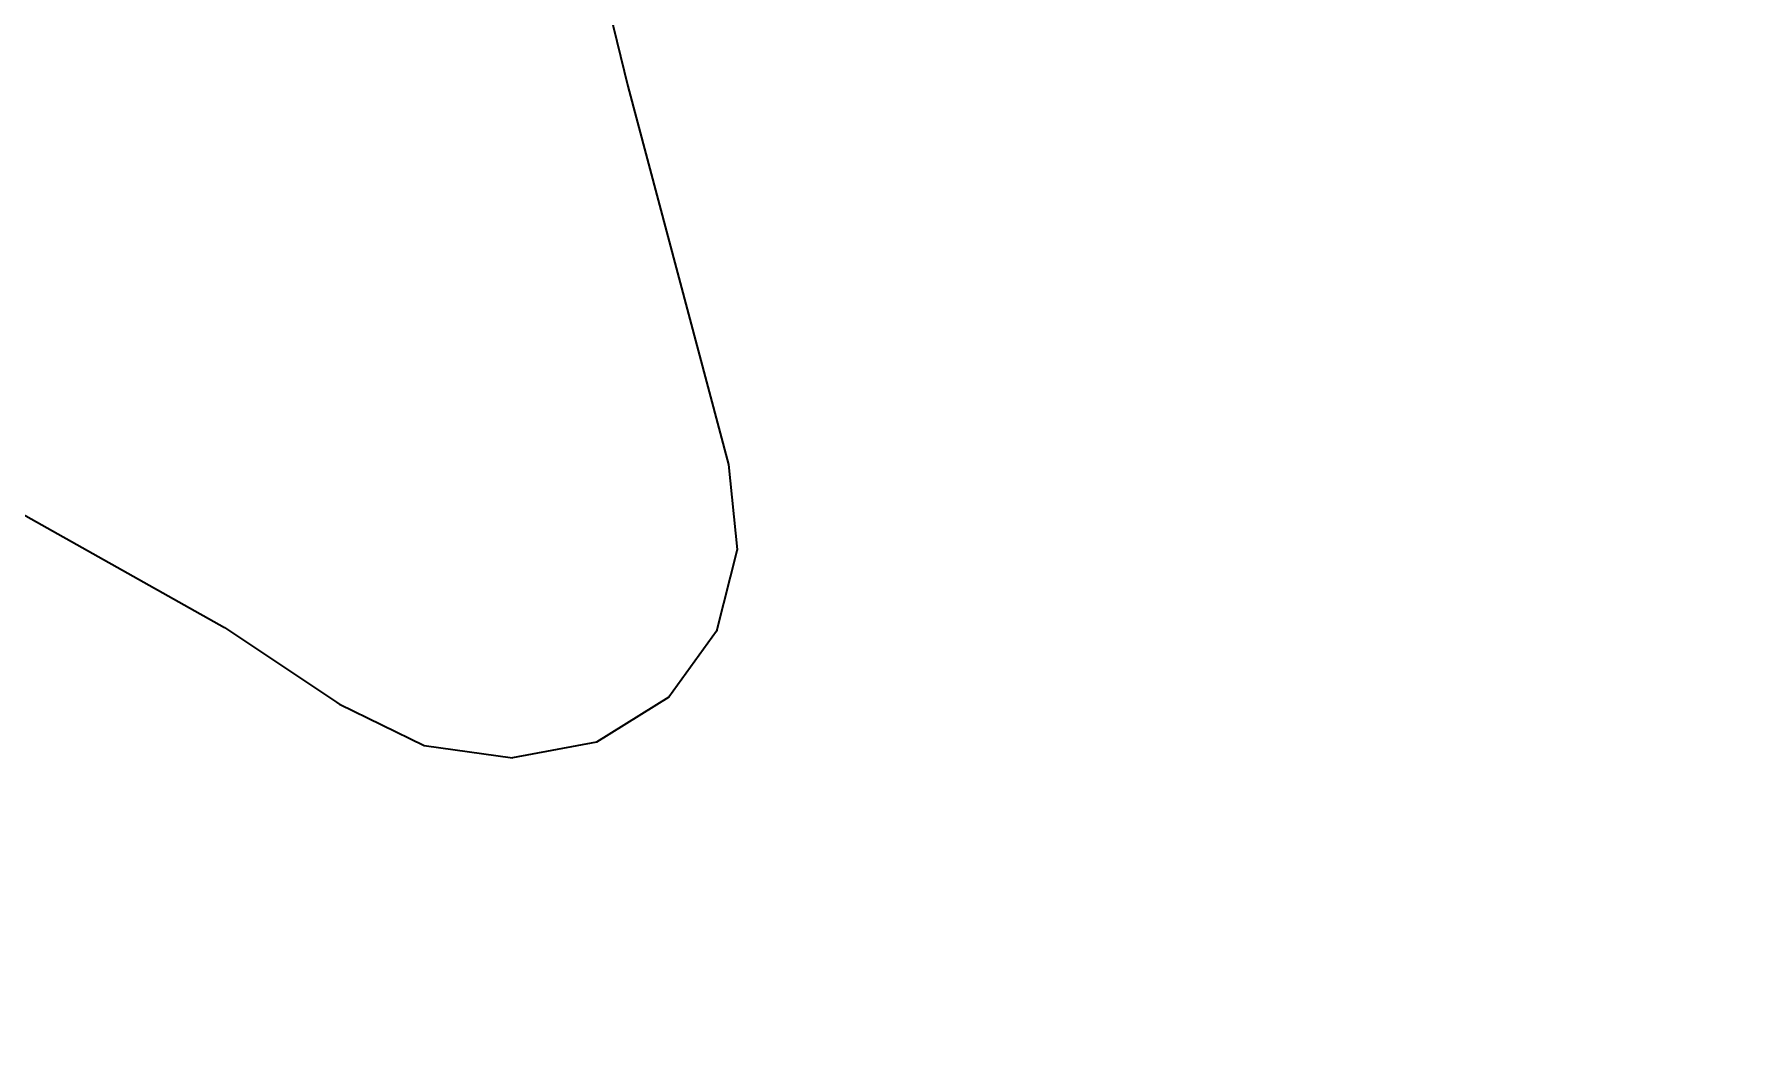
# Model space of a CAD drawing. Header units: millimetres. Extents: x -9413 to 8527, y -300 to 11224.
# Drawn here: x 1764 to 1834.6, y 4400.4 to 4442.4 of the extents above; entities that cross this region are included whole.
import ezdxf

# ---------------------------------------------------------------- set-up
doc = ezdxf.new("R2010")
doc.units = ezdxf.units.MM
doc.header["$MEASUREMENT"] = 0
doc.linetypes.add('Wipeout_Contour', pattern=[1000, 0, -1000])
doc.layers.add('Interior - Furniture', color=7, linetype='Continuous')
doc.layers.add('Structural - Bearing', color=7, linetype='Continuous')
doc.layers.add('Interior - Furniture _Pen_No__7', color=7, linetype='Continuous', lineweight=35)

# ---------------------------------------------------------------- blocks, each defined once
blk = doc.blocks.new('Section Elem_15_6')
at = {"color": 254, "linetype": 'Wipeout_Contour', "lineweight": 0, "ltscale": 612620.634525}
blk.add_wipeout([(1661.811, 4100), (3461.377, 4100), (3461.377, 4200), (2761.377, 4200), (2761.377, 4642.5), (2768.877, 4650), (3453.877, 4650), (3461.377, 4642.5), (3461.377, 5085), (3421.377, 5085), (3421.377, 5090), (3326.377, 5090), (3326.377, 5108.357), (3421.377, 5115), (3421.377, 5145), (3351.377, 5145), (3351.377, 5155), (3421.377, 5155), (3461.377, 5155), (3461.377, 7100), (1661.811, 7100), (1661.811, 6337), (1680.811, 6337), (1680.811, 6297.138), (1680.811, 6287), (1680.811, 4435), (1712.18, 4435), (1729.315, 4433.68), (1733.063, 4433.04), (1746.045, 4429.77), (1753.229, 4427.22), (1761.968, 4423.34), (1771.92, 4417.75), (1776.698, 4414.56), (1780.214, 4412.85), (1783.892, 4412.33), (1787.387, 4412.99), (1790.388, 4414.85), (1792.368, 4417.6), (1793.227, 4420.99), (1792.863, 4424.53), (1788.681, 4440.25), (1778.487, 4481.79), (1776.193, 4491.92), (1769.495, 4523.6), (1762.695, 4560), (1681.871, 4560), (1681.871, 4590), (1712.18, 4590), (1712.18, 4625), (1726.84, 4624.23), (1741.499, 4623.45), (1772.465, 4621.93), (1788.61, 4621.2), (1804.755, 4620.48), (1821.404, 4619.79), (1838.044, 4619.11), (1855.028, 4618.48), (1872.011, 4617.86), (1906.301, 4616.74), (1940.591, 4615.77), (1974.537, 4614.95), (2007.796, 4614.29), (2040.046, 4613.77), (2059.969, 4613.52), (2078.195, 4613.34), (2094.329, 4613.2), (2108.029, 4613.12), (2113.515, 4613.09), (2119.001, 4613.07), (2123.002, 4613.05), (2127.003, 4613.04), (2131.883, 4613.02), (2133.519, 4613.02), (2139.127, 4612.13), (2144.188, 4609.57), (2148.199, 4605.58), (2150.775, 4600.56), (2151.664, 4595.02), (2151.664, 4590), (2141.551, 4590), (2141.561, 4561.71), (2141.41, 4560.02), (2140.975, 4558.37), (2124.315, 4515.54), (2121.153, 4508.12), (2105.322, 4473.61), (2098.128, 4459.18), (2084.055, 4432.76), (2072.032, 4411.82), (2060.605, 4393.11), (2042.945, 4366.18), (2041.46, 4362.78), (2041.329, 4359.08), (2044.046, 4341.4), (2046.764, 4323.73), (2049.482, 4306.05), (2052.2, 4288.38), (2054.917, 4270.7), (2057.635, 4253.03), (2060.353, 4235.35), (2063.07, 4217.68), (2065.788, 4200), (1742.489, 4200), (1745.177, 4217.5), (1747.874, 4235.02), (1750.562, 4252.54), (1751.804, 4260.59), (1751.814, 4263.51), (1750.966, 4266.32), (1721.333, 4329.23), (1720.374, 4330.85), (1719.111, 4332.27), (1717.605, 4333.43), (1715.908, 4334.29), (1714.079, 4334.82), (1712.18, 4335), (1680.811, 4335), (1680.811, 4200), (1661.811, 4200)], dxfattribs=at).dxf.layer = 'Structural - Bearing'
blk = doc.blocks.new('Section Elem_34_6')
at = {"color": 254, "linetype": 'Wipeout_Contour', "lineweight": 0, "ltscale": 14396.721615}
blk.add_wipeout([(1795.864, 4438.92), (1778.487, 4481.79), (1788.681, 4440.25)], dxfattribs=at).dxf.layer = 'Interior - Furniture'
at = {"color": 254, "linetype": 'Wipeout_Contour', "lineweight": 0, "ltscale": 19284.779332}
blk.add_wipeout([(1833.558, 4435.46), (1829.611, 4458.31), (1821.571, 4478.602), (1809.715, 4479.15)], dxfattribs=at).dxf.layer = 'Interior - Furniture'
at = {"color": 254, "linetype": 'Wipeout_Contour', "lineweight": 0, "ltscale": 14281.852178}
blk.add_wipeout([(1752.754, 4426.06), (1771.92, 4417.75), (1761.968, 4423.34)], dxfattribs=at).dxf.layer = 'Interior - Furniture'
at = {"color": 254, "linetype": 'Wipeout_Contour', "lineweight": 0, "ltscale": 14434.232862}
blk.add_wipeout([(1795.864, 4438.92), (1785.67, 4480.85), (1778.487, 4481.79)], dxfattribs=at).dxf.layer = 'Interior - Furniture'
at = {"color": 254, "linetype": 'Wipeout_Contour', "lineweight": 0, "ltscale": 14420.115743}
blk.add_wipeout([(1833.558, 4435.46), (1840.733, 4435.052), (1829.611, 4458.31)], dxfattribs=at).dxf.layer = 'Interior - Furniture'
at = {"color": 254, "linetype": 'Wipeout_Contour', "lineweight": 0, "ltscale": 14277.444776}
blk.add_wipeout([(1771.243, 4416.69), (1776.698, 4414.56), (1771.92, 4417.75)], dxfattribs=at).dxf.layer = 'Interior - Furniture'
at = {"color": 254, "linetype": 'Wipeout_Contour', "lineweight": 0, "ltscale": 14333.372698}
blk.add_wipeout([(1794.561, 4422.64), (1788.681, 4440.25), (1792.863, 4424.53)], dxfattribs=at).dxf.layer = 'Interior - Furniture'
at = {"color": 254, "linetype": 'Wipeout_Contour', "lineweight": 0, "ltscale": 14278.420353}
blk.add_wipeout([(1771.243, 4416.69), (1771.92, 4417.75), (1752.754, 4426.06)], dxfattribs=at).dxf.layer = 'Interior - Furniture'
at = {"color": 254, "linetype": 'Wipeout_Contour', "lineweight": 0, "ltscale": 14274.24603}
blk.add_wipeout([(1779.295, 4412.21), (1780.214, 4412.85), (1776.698, 4414.56)], dxfattribs=at).dxf.layer = 'Interior - Furniture'
at = {"color": 254, "linetype": 'Wipeout_Contour', "lineweight": 0, "ltscale": 14340.344017}
blk.add_wipeout([(1803.35, 4410.03), (1795.864, 4438.92), (1788.681, 4440.25)], dxfattribs=at).dxf.layer = 'Interior - Furniture'
at = {"color": 254, "linetype": 'Wipeout_Contour', "lineweight": 0, "ltscale": 14272.60136}
blk.add_wipeout([(1769.232, 4413.58), (1752.754, 4426.06), (1751.38, 4422.62)], dxfattribs=at).dxf.layer = 'Interior - Furniture'
at = {"color": 254, "linetype": 'Wipeout_Contour', "lineweight": 0, "ltscale": 14274.717726}
blk.add_wipeout([(1779.295, 4412.21), (1776.698, 4414.56), (1771.243, 4416.69)], dxfattribs=at).dxf.layer = 'Interior - Furniture'
at = {"color": 254, "linetype": 'Wipeout_Contour', "lineweight": 0, "ltscale": 14318.456805}
blk.add_wipeout([(1800.835, 4414.23), (1803.35, 4410.03), (1788.681, 4440.25)], dxfattribs=at).dxf.layer = 'Interior - Furniture'
at = {"color": 254, "linetype": 'Wipeout_Contour', "lineweight": 0, "ltscale": 14273.703098}
blk.add_wipeout([(1769.232, 4413.58), (1771.243, 4416.69), (1752.754, 4426.06)], dxfattribs=at).dxf.layer = 'Interior - Furniture'
at = {"color": 254, "linetype": 'Wipeout_Contour', "lineweight": 0, "ltscale": 14323.544319}
blk.add_wipeout([(1798.551, 4417.49), (1800.835, 4414.23), (1788.681, 4440.25)], dxfattribs=at).dxf.layer = 'Interior - Furniture'
at = {"color": 254, "linetype": 'Wipeout_Contour', "lineweight": 0, "ltscale": 14256.925976}
blk.add_wipeout([(1765.999, 4408.55), (1751.38, 4422.62), (1749.157, 4417.08)], dxfattribs=at).dxf.layer = 'Interior - Furniture'
at = {"color": 254, "linetype": 'Wipeout_Contour', "lineweight": 0, "ltscale": 14327.884203}
blk.add_wipeout([(1796.268, 4420.74), (1798.551, 4417.49), (1788.681, 4440.25)], dxfattribs=at).dxf.layer = 'Interior - Furniture'
at = {"color": 254, "linetype": 'Wipeout_Contour', "lineweight": 0, "ltscale": 14260.619603}
blk.add_wipeout([(1765.999, 4408.55), (1769.232, 4413.58), (1751.38, 4422.62)], dxfattribs=at).dxf.layer = 'Interior - Furniture'
at = {"layer": 'Interior - Furniture _Pen_No__7', "linetype": 'Continuous'}
blk.add_line((1761.968, 4423.34), (1771.92, 4417.75), dxfattribs=at)
at = {"color": 254, "linetype": 'Wipeout_Contour', "lineweight": 0, "ltscale": 14331.107971}
blk.add_wipeout([(1794.561, 4422.64), (1796.268, 4420.74), (1788.681, 4440.25)], dxfattribs=at).dxf.layer = 'Interior - Furniture'
at = {"color": 254, "linetype": 'Wipeout_Contour', "lineweight": 0, "ltscale": 14241.089848}
blk.add_wipeout([(1761.695, 4401.88), (1765.999, 4408.55), (1749.157, 4417.08)], dxfattribs=at).dxf.layer = 'Interior - Furniture'
at = {"color": 254, "linetype": 'Wipeout_Contour', "lineweight": 0, "ltscale": 14452.709519}
blk.add_wipeout([(1809.715, 4479.15), (1796.137, 4479.97), (1818.495, 4436.53)], dxfattribs=at).dxf.layer = 'Interior - Furniture'
at = {"color": 254, "linetype": 'Wipeout_Contour', "lineweight": 0, "ltscale": 14317.739141}
blk.add_wipeout([(1794.561, 4422.64), (1792.863, 4424.53), (1793.227, 4420.99)], dxfattribs=at).dxf.layer = 'Interior - Furniture'
at = {"color": 254, "linetype": 'Wipeout_Contour', "lineweight": 0, "ltscale": 14441.651112}
blk.add_wipeout([(1785.67, 4480.85), (1805.856, 4437.68), (1796.137, 4479.97)], dxfattribs=at).dxf.layer = 'Interior - Furniture'
at = {"color": 254, "linetype": 'Wipeout_Contour', "lineweight": 0, "ltscale": 14424.800308}
blk.add_wipeout([(1818.495, 4436.53), (1833.558, 4435.46), (1809.715, 4479.15)], dxfattribs=at).dxf.layer = 'Interior - Furniture'
at = {"color": 254, "linetype": 'Wipeout_Contour', "lineweight": 0, "ltscale": 14307.516024}
blk.add_wipeout([(1795.864, 4418.44), (1793.227, 4420.99), (1792.368, 4417.6)], dxfattribs=at).dxf.layer = 'Interior - Furniture'
at = {"color": 254, "linetype": 'Wipeout_Contour', "lineweight": 0, "ltscale": 14412.00868}
blk.add_wipeout([(1796.137, 4479.97), (1805.856, 4437.68), (1818.495, 4436.53)], dxfattribs=at).dxf.layer = 'Interior - Furniture'
at = {"color": 254, "linetype": 'Wipeout_Contour', "lineweight": 0, "ltscale": 19154.854089}
blk.add_wipeout([(1849.824, 4392.58), (1850.33, 4414.897), (1840.733, 4435.052), (1833.558, 4435.46)], dxfattribs=at).dxf.layer = 'Interior - Furniture'
at = {"color": 254, "linetype": 'Wipeout_Contour', "lineweight": 0, "ltscale": 14313.245653}
blk.add_wipeout([(1795.864, 4418.44), (1794.561, 4422.64), (1793.227, 4420.99)], dxfattribs=at).dxf.layer = 'Interior - Furniture'
at = {"color": 254, "linetype": 'Wipeout_Contour', "lineweight": 0, "ltscale": 14296.932586}
blk.add_wipeout([(1795.177, 4414.89), (1792.368, 4417.6), (1790.388, 4414.85)], dxfattribs=at).dxf.layer = 'Interior - Furniture'
at = {"layer": 'Interior - Furniture _Pen_No__7', "linetype": 'Continuous'}
blk.add_line((1792.863, 4424.53), (1793.227, 4420.99), dxfattribs=at)
at = {"color": 254, "linetype": 'Wipeout_Contour', "lineweight": 0, "ltscale": 14402.594447}
blk.add_wipeout([(1805.856, 4437.68), (1785.67, 4480.85), (1795.864, 4438.92)], dxfattribs=at).dxf.layer = 'Interior - Furniture'
at = {"color": 254, "linetype": 'Wipeout_Contour', "lineweight": 0, "ltscale": 14356.014434}
blk.add_wipeout([(1834.579, 4393.86), (1833.558, 4435.46), (1818.495, 4436.53)], dxfattribs=at).dxf.layer = 'Interior - Furniture'
at = {"color": 254, "linetype": 'Wipeout_Contour', "lineweight": 0, "ltscale": 14302.865823}
blk.add_wipeout([(1795.177, 4414.89), (1795.864, 4418.44), (1792.368, 4417.6)], dxfattribs=at).dxf.layer = 'Interior - Furniture'
at = {"layer": 'Interior - Furniture _Pen_No__7', "linetype": 'Continuous'}
for p, q in [((1778.487, 4481.79), (1788.681, 4440.25)), ((1788.681, 4440.25), (1792.863, 4424.53)), ((1793.227, 4420.99), (1792.368, 4417.6))]:
    blk.add_line(p, q, dxfattribs=at)
at = {"color": 254, "linetype": 'Wipeout_Contour', "lineweight": 0, "ltscale": 14343.838452}
blk.add_wipeout([(1818.495, 4436.53), (1805.856, 4437.68), (1821.435, 4395.25)], dxfattribs=at).dxf.layer = 'Interior - Furniture'
at = {"color": 254, "linetype": 'Wipeout_Contour', "lineweight": 0, "ltscale": 14326.911589}
blk.add_wipeout([(1834.579, 4393.86), (1849.824, 4392.58), (1833.558, 4435.46)], dxfattribs=at).dxf.layer = 'Interior - Furniture'
at = {"color": 254, "linetype": 'Wipeout_Contour', "lineweight": 0, "ltscale": 14293.03894}
blk.add_wipeout([(1793.106, 4412.19), (1795.177, 4414.89), (1790.388, 4414.85)], dxfattribs=at).dxf.layer = 'Interior - Furniture'
at = {"color": 254, "linetype": 'Wipeout_Contour', "lineweight": 0, "ltscale": 14334.459001}
blk.add_wipeout([(1795.864, 4438.92), (1810.958, 4396.21), (1805.856, 4437.68)], dxfattribs=at).dxf.layer = 'Interior - Furniture'
at = {"color": 254, "linetype": 'Wipeout_Contour', "lineweight": 0, "ltscale": 14313.642209}
blk.add_wipeout([(1834.579, 4393.86), (1818.495, 4436.53), (1821.435, 4395.25)], dxfattribs=at).dxf.layer = 'Interior - Furniture'
at = {"color": 254, "linetype": 'Wipeout_Contour', "lineweight": 0, "ltscale": 14285.063654}
blk.add_wipeout([(1790.115, 4410.4), (1790.388, 4414.85), (1787.387, 4412.99)], dxfattribs=at).dxf.layer = 'Interior - Furniture'
at = {"color": 254, "linetype": 'Wipeout_Contour', "lineweight": 0, "ltscale": 14302.984672}
blk.add_wipeout([(1821.435, 4395.25), (1805.856, 4437.68), (1810.958, 4396.21)], dxfattribs=at).dxf.layer = 'Interior - Furniture'
at = {"color": 254, "linetype": 'Wipeout_Contour', "lineweight": 0, "ltscale": 14286.613049}
blk.add_wipeout([(1790.115, 4410.4), (1793.106, 4412.19), (1790.388, 4414.85)], dxfattribs=at).dxf.layer = 'Interior - Furniture'
at = {"color": 254, "linetype": 'Wipeout_Contour', "lineweight": 0, "ltscale": 14278.595944}
blk.add_wipeout([(1786.559, 4409.74), (1787.387, 4412.99), (1783.892, 4412.33)], dxfattribs=at).dxf.layer = 'Interior - Furniture'
at = {"layer": 'Interior - Furniture _Pen_No__7', "linetype": 'Continuous'}
blk.add_line((1792.368, 4417.6), (1790.388, 4414.85), dxfattribs=at)
at = {"color": 254, "linetype": 'Wipeout_Contour', "lineweight": 0, "ltscale": 14300.860695}
blk.add_wipeout([(1808.27, 4401.31), (1810.958, 4396.21), (1795.864, 4438.92)], dxfattribs=at).dxf.layer = 'Interior - Furniture'
at = {"color": 254, "linetype": 'Wipeout_Contour', "lineweight": 0, "ltscale": 14274.893838}
blk.add_wipeout([(1782.902, 4410.25), (1783.892, 4412.33), (1780.214, 4412.85)], dxfattribs=at).dxf.layer = 'Interior - Furniture'
at = {"color": 254, "linetype": 'Wipeout_Contour', "lineweight": 0, "ltscale": 14278.792393}
blk.add_wipeout([(1786.559, 4409.74), (1790.115, 4410.4), (1787.387, 4412.99)], dxfattribs=at).dxf.layer = 'Interior - Furniture'
at = {"layer": 'Interior - Furniture _Pen_No__7', "linetype": 'Continuous'}
blk.add_line((1790.388, 4414.85), (1787.387, 4412.99), dxfattribs=at)
at = {"color": 254, "linetype": 'Wipeout_Contour', "lineweight": 0, "ltscale": 14307.839568}
blk.add_wipeout([(1805.866, 4405.84), (1808.27, 4401.31), (1795.864, 4438.92)], dxfattribs=at).dxf.layer = 'Interior - Furniture'
at = {"color": 254, "linetype": 'Wipeout_Contour', "lineweight": 0, "ltscale": 14274.001904}
blk.add_wipeout([(1782.902, 4410.25), (1786.559, 4409.74), (1783.892, 4412.33)], dxfattribs=at).dxf.layer = 'Interior - Furniture'
at = {"color": 254, "linetype": 'Wipeout_Contour', "lineweight": 0, "ltscale": 14314.069453}
blk.add_wipeout([(1803.35, 4410.03), (1805.866, 4405.84), (1795.864, 4438.92)], dxfattribs=at).dxf.layer = 'Interior - Furniture'
at = {"color": 254, "linetype": 'Wipeout_Contour', "lineweight": 0, "ltscale": 14273.196915}
blk.add_wipeout([(1782.902, 4410.25), (1780.214, 4412.85), (1779.295, 4412.21)], dxfattribs=at).dxf.layer = 'Interior - Furniture'
at = {"color": 254, "linetype": 'Wipeout_Contour', "lineweight": 0, "ltscale": 14269.534163}
blk.add_wipeout([(1809.069, 4399.05), (1810.958, 4396.21), (1808.27, 4401.31)], dxfattribs=at).dxf.layer = 'Interior - Furniture'
at = {"color": 254, "linetype": 'Wipeout_Contour', "lineweight": 0, "ltscale": 14268.69066}
blk.add_wipeout([(1782.902, 4407.9), (1771.243, 4416.69), (1769.232, 4413.58)], dxfattribs=at).dxf.layer = 'Interior - Furniture'
at = {"color": 254, "linetype": 'Wipeout_Contour', "lineweight": 0, "ltscale": 14280.904117}
blk.add_wipeout([(1805.644, 4404.89), (1808.27, 4401.31), (1805.866, 4405.84)], dxfattribs=at).dxf.layer = 'Interior - Furniture'
at = {"color": 254, "linetype": 'Wipeout_Contour', "lineweight": 0, "ltscale": 14271.949497}
blk.add_wipeout([(1781.093, 4410.06), (1779.295, 4412.21), (1771.243, 4416.69)], dxfattribs=at).dxf.layer = 'Interior - Furniture'
at = {"color": 254, "linetype": 'Wipeout_Contour', "lineweight": 0, "ltscale": 14275.207126}
blk.add_wipeout([(1805.644, 4404.89), (1809.069, 4399.05), (1808.27, 4401.31)], dxfattribs=at).dxf.layer = 'Interior - Furniture'
at = {"color": 254, "linetype": 'Wipeout_Contour', "lineweight": 0, "ltscale": 14269.220723}
blk.add_wipeout([(1782.902, 4407.9), (1781.093, 4410.06), (1771.243, 4416.69)], dxfattribs=at).dxf.layer = 'Interior - Furniture'
at = {"color": 254, "linetype": 'Wipeout_Contour', "lineweight": 0, "ltscale": 14286.232707}
blk.add_wipeout([(1805.644, 4404.89), (1805.866, 4405.84), (1803.35, 4410.03)], dxfattribs=at).dxf.layer = 'Interior - Furniture'
at = {"layer": 'Interior - Furniture _Pen_No__7', "linetype": 'Continuous'}
blk.add_line((1771.92, 4417.75), (1776.698, 4414.56), dxfattribs=at)
at = {"color": 254, "linetype": 'Wipeout_Contour', "lineweight": 0, "ltscale": 14295.693767}
blk.add_wipeout([(1802.229, 4410.18), (1803.35, 4410.03), (1800.835, 4414.23)], dxfattribs=at).dxf.layer = 'Interior - Furniture'
at = {"color": 254, "linetype": 'Wipeout_Contour', "lineweight": 0, "ltscale": 14251.12513}
blk.add_wipeout([(1782.972, 4399.19), (1769.232, 4413.58), (1765.999, 4408.55)], dxfattribs=at).dxf.layer = 'Interior - Furniture'
at = {"color": 254, "linetype": 'Wipeout_Contour', "lineweight": 0, "ltscale": 14304.057049}
blk.add_wipeout([(1798.925, 4414.77), (1800.835, 4414.23), (1798.551, 4417.49)], dxfattribs=at).dxf.layer = 'Interior - Furniture'
at = {"color": 254, "linetype": 'Wipeout_Contour', "lineweight": 0, "ltscale": 14261.237119}
blk.add_wipeout([(1786.428, 4402.97), (1782.902, 4407.9), (1769.232, 4413.58)], dxfattribs=at).dxf.layer = 'Interior - Furniture'
at = {"color": 254, "linetype": 'Wipeout_Contour', "lineweight": 0, "ltscale": 14289.820845}
blk.add_wipeout([(1802.229, 4410.18), (1805.644, 4404.89), (1803.35, 4410.03)], dxfattribs=at).dxf.layer = 'Interior - Furniture'
at = {"color": 254, "linetype": 'Wipeout_Contour', "lineweight": 0, "ltscale": 14299.184713}
blk.add_wipeout([(1798.925, 4414.77), (1802.229, 4410.18), (1800.835, 4414.23)], dxfattribs=at).dxf.layer = 'Interior - Furniture'
at = {"color": 254, "linetype": 'Wipeout_Contour', "lineweight": 0, "ltscale": 14253.00126}
blk.add_wipeout([(1782.972, 4399.19), (1786.428, 4402.97), (1769.232, 4413.58)], dxfattribs=at).dxf.layer = 'Interior - Furniture'
at = {"color": 254, "linetype": 'Wipeout_Contour', "lineweight": 0, "ltscale": 14273.470228}
blk.add_wipeout([(1805.553, 4400.4), (1809.069, 4399.05), (1805.644, 4404.89)], dxfattribs=at).dxf.layer = 'Interior - Furniture'
at = {"layer": 'Interior - Furniture _Pen_No__7', "linetype": 'Continuous'}
for p, q in [((1776.698, 4414.56), (1780.214, 4412.85)), ((1787.387, 4412.99), (1783.892, 4412.33))]:
    blk.add_line(p, q, dxfattribs=at)
at = {"color": 254, "linetype": 'Wipeout_Contour', "lineweight": 0, "ltscale": 14308.370697}
blk.add_wipeout([(1798.925, 4414.77), (1798.551, 4417.49), (1796.268, 4420.74)], dxfattribs=at).dxf.layer = 'Interior - Furniture'
at = {"color": 254, "linetype": 'Wipeout_Contour', "lineweight": 0, "ltscale": 14270.230398}
blk.add_wipeout([(1782.902, 4410.25), (1779.295, 4412.21), (1781.093, 4410.06)], dxfattribs=at).dxf.layer = 'Interior - Furniture'
at = {"color": 254, "linetype": 'Wipeout_Contour', "lineweight": 0, "ltscale": 14285.004386}
blk.add_wipeout([(1801.946, 4406.05), (1805.644, 4404.89), (1802.229, 4410.18)], dxfattribs=at).dxf.layer = 'Interior - Furniture'
at = {"color": 254, "linetype": 'Wipeout_Contour', "lineweight": 0, "ltscale": 14230.424332}
blk.add_wipeout([(1777.84, 4393.81), (1765.999, 4408.55), (1761.695, 4401.88)], dxfattribs=at).dxf.layer = 'Interior - Furniture'
at = {"layer": 'Interior - Furniture _Pen_No__7', "linetype": 'Continuous'}
blk.add_line((1780.214, 4412.85), (1783.892, 4412.33), dxfattribs=at)
at = {"color": 254, "linetype": 'Wipeout_Contour', "lineweight": 0, "ltscale": 14314.005847}
blk.add_wipeout([(1795.864, 4418.44), (1796.268, 4420.74), (1794.561, 4422.64)], dxfattribs=at).dxf.layer = 'Interior - Furniture'
at = {"color": 254, "linetype": 'Wipeout_Contour', "lineweight": 0, "ltscale": 14235.547848}
blk.add_wipeout([(1782.972, 4399.19), (1765.999, 4408.55), (1777.84, 4393.81)], dxfattribs=at).dxf.layer = 'Interior - Furniture'
at = {"color": 254, "linetype": 'Wipeout_Contour', "lineweight": 0, "ltscale": 14277.405234}
blk.add_wipeout([(1801.946, 4406.05), (1805.553, 4400.4), (1805.644, 4404.89)], dxfattribs=at).dxf.layer = 'Interior - Furniture'
at = {"color": 254, "linetype": 'Wipeout_Contour', "lineweight": 0, "ltscale": 14308.659476}
blk.add_wipeout([(1795.864, 4418.44), (1798.925, 4414.77), (1796.268, 4420.74)], dxfattribs=at).dxf.layer = 'Interior - Furniture'
at = {"color": 254, "linetype": 'Wipeout_Contour', "lineweight": 0, "ltscale": 14268.167079}
blk.add_wipeout([(1782.902, 4410.25), (1781.093, 4410.06), (1782.902, 4407.9)], dxfattribs=at).dxf.layer = 'Interior - Furniture'
at = {"color": 254, "linetype": 'Wipeout_Contour', "lineweight": 0, "ltscale": 14204.510103}
blk.add_wipeout([(1771.394, 4387.06), (1761.695, 4401.88), (1756.553, 4393.88)], dxfattribs=at).dxf.layer = 'Interior - Furniture'
at = {"color": 254, "linetype": 'Wipeout_Contour', "lineweight": 0, "ltscale": 14294.762897}
blk.add_wipeout([(1798.44, 4410.96), (1802.229, 4410.18), (1798.925, 4414.77)], dxfattribs=at).dxf.layer = 'Interior - Furniture'
at = {"color": 254, "linetype": 'Wipeout_Contour', "lineweight": 0, "ltscale": 14260.949788}
blk.add_wipeout([(1786.246, 4406.27), (1782.902, 4407.9), (1786.428, 4402.97)], dxfattribs=at).dxf.layer = 'Interior - Furniture'
at = {"color": 254, "linetype": 'Wipeout_Contour', "lineweight": 0, "ltscale": 14212.289275}
blk.add_wipeout([(1771.394, 4387.06), (1777.84, 4393.81), (1761.695, 4401.88)], dxfattribs=at).dxf.layer = 'Interior - Furniture'
at = {"color": 254, "linetype": 'Wipeout_Contour', "lineweight": 0, "ltscale": 14302.270668}
blk.add_wipeout([(1795.177, 4414.89), (1798.925, 4414.77), (1795.864, 4418.44)], dxfattribs=at).dxf.layer = 'Interior - Furniture'
at = {"color": 254, "linetype": 'Wipeout_Contour', "lineweight": 0, "ltscale": 14288.151471}
blk.add_wipeout([(1798.44, 4410.96), (1801.946, 4406.05), (1802.229, 4410.18)], dxfattribs=at).dxf.layer = 'Interior - Furniture'
at = {"color": 254, "linetype": 'Wipeout_Contour', "lineweight": 0, "ltscale": 14266.489013}
blk.add_wipeout([(1782.902, 4410.25), (1782.902, 4407.9), (1786.246, 4406.27)], dxfattribs=at).dxf.layer = 'Interior - Furniture'
at = {"color": 254, "linetype": 'Wipeout_Contour', "lineweight": 0, "ltscale": 14249.17651}
blk.add_wipeout([(1787.226, 4401.78), (1786.428, 4402.97), (1782.972, 4399.19)], dxfattribs=at).dxf.layer = 'Interior - Furniture'
at = {"color": 254, "linetype": 'Wipeout_Contour', "lineweight": 0, "ltscale": 14296.922568}
blk.add_wipeout([(1795.177, 4414.89), (1798.44, 4410.96), (1798.925, 4414.77)], dxfattribs=at).dxf.layer = 'Interior - Furniture'
at = {"color": 254, "linetype": 'Wipeout_Contour', "lineweight": 0, "ltscale": 14256.813768}
blk.add_wipeout([(1786.246, 4406.27), (1786.428, 4402.97), (1787.226, 4401.78)], dxfattribs=at).dxf.layer = 'Interior - Furniture'
at = {"color": 254, "linetype": 'Wipeout_Contour', "lineweight": 0, "ltscale": 14274.076489}
blk.add_wipeout([(1799.713, 4403.69), (1805.553, 4400.4), (1801.946, 4406.05)], dxfattribs=at).dxf.layer = 'Interior - Furniture'
at = {"color": 254, "linetype": 'Wipeout_Contour', "lineweight": 0, "ltscale": 14284.140523}
blk.add_wipeout([(1796.288, 4408.41), (1801.946, 4406.05), (1798.44, 4410.96)], dxfattribs=at).dxf.layer = 'Interior - Furniture'
at = {"color": 254, "linetype": 'Wipeout_Contour', "lineweight": 0, "ltscale": 14267.091213}
blk.add_wipeout([(1799.713, 4403.69), (1803.239, 4398.25), (1805.553, 4400.4)], dxfattribs=at).dxf.layer = 'Interior - Furniture'
at = {"color": 254, "linetype": 'Wipeout_Contour', "lineweight": 0, "ltscale": 14245.546256}
blk.add_wipeout([(1789.489, 4398.14), (1787.226, 4401.78), (1782.972, 4399.19)], dxfattribs=at).dxf.layer = 'Interior - Furniture'
at = {"color": 254, "linetype": 'Wipeout_Contour', "lineweight": 0, "ltscale": 14291.913307}
blk.add_wipeout([(1793.106, 4412.19), (1798.44, 4410.96), (1795.177, 4414.89)], dxfattribs=at).dxf.layer = 'Interior - Furniture'
at = {"color": 254, "linetype": 'Wipeout_Contour', "lineweight": 0, "ltscale": 14277.823683}
blk.add_wipeout([(1796.288, 4408.41), (1799.713, 4403.69), (1801.946, 4406.05)], dxfattribs=at).dxf.layer = 'Interior - Furniture'
at = {"color": 254, "linetype": 'Wipeout_Contour', "lineweight": 0, "ltscale": 14250.535857}
blk.add_wipeout([(1789.853, 4401.29), (1787.226, 4401.78), (1789.489, 4398.14)], dxfattribs=at).dxf.layer = 'Interior - Furniture'
at = {"color": 254, "linetype": 'Wipeout_Contour', "lineweight": 0, "ltscale": 14286.586851}
blk.add_wipeout([(1793.106, 4412.19), (1796.288, 4408.41), (1798.44, 4410.96)], dxfattribs=at).dxf.layer = 'Interior - Furniture'
at = {"color": 254, "linetype": 'Wipeout_Contour', "lineweight": 0, "ltscale": 14256.359495}
blk.add_wipeout([(1786.246, 4406.27), (1787.226, 4401.78), (1789.853, 4401.29)], dxfattribs=at).dxf.layer = 'Interior - Furniture'
at = {"color": 254, "linetype": 'Wipeout_Contour', "lineweight": 0, "ltscale": 14261.600693}
blk.add_wipeout([(1800.218, 4396.63), (1803.239, 4398.25), (1799.713, 4403.69)], dxfattribs=at).dxf.layer = 'Interior - Furniture'
at = {"color": 254, "linetype": 'Wipeout_Contour', "lineweight": 0, "ltscale": 14272.063679}
blk.add_wipeout([(1796.702, 4402.01), (1799.713, 4403.69), (1796.288, 4408.41)], dxfattribs=at).dxf.layer = 'Interior - Furniture'
at = {"color": 254, "linetype": 'Wipeout_Contour', "lineweight": 0, "ltscale": 14247.082328}
blk.add_wipeout([(1789.853, 4401.29), (1789.489, 4398.14), (1793.55, 4395.58)], dxfattribs=at).dxf.layer = 'Interior - Furniture'
at = {"color": 254, "linetype": 'Wipeout_Contour', "lineweight": 0, "ltscale": 14280.532366}
blk.add_wipeout([(1793.288, 4406.66), (1796.288, 4408.41), (1793.106, 4412.19)], dxfattribs=at).dxf.layer = 'Interior - Furniture'
at = {"color": 254, "linetype": 'Wipeout_Contour', "lineweight": 0, "ltscale": 14262.828814}
blk.add_wipeout([(1796.702, 4402.01), (1800.218, 4396.63), (1799.713, 4403.69)], dxfattribs=at).dxf.layer = 'Interior - Furniture'
at = {"color": 254, "linetype": 'Wipeout_Contour', "lineweight": 0, "ltscale": 14272.53091}
blk.add_wipeout([(1793.288, 4406.66), (1796.702, 4402.01), (1796.288, 4408.41)], dxfattribs=at).dxf.layer = 'Interior - Furniture'
at = {"color": 254, "linetype": 'Wipeout_Contour', "lineweight": 0, "ltscale": 14280.050046}
blk.add_wipeout([(1790.115, 4410.4), (1793.288, 4406.66), (1793.106, 4412.19)], dxfattribs=at).dxf.layer = 'Interior - Furniture'
at = {"color": 254, "linetype": 'Wipeout_Contour', "lineweight": 0, "ltscale": 14254.111043}
blk.add_wipeout([(1796.844, 4395.73), (1800.218, 4396.63), (1796.702, 4402.01)], dxfattribs=at).dxf.layer = 'Interior - Furniture'
at = {"color": 254, "linetype": 'Wipeout_Contour', "lineweight": 0, "ltscale": 14264.500181}
blk.add_wipeout([(1793.267, 4401.19), (1796.702, 4402.01), (1793.288, 4406.66)], dxfattribs=at).dxf.layer = 'Interior - Furniture'
at = {"color": 254, "linetype": 'Wipeout_Contour', "lineweight": 0, "ltscale": 14272.850676}
blk.add_wipeout([(1789.782, 4405.94), (1793.288, 4406.66), (1790.115, 4410.4)], dxfattribs=at).dxf.layer = 'Interior - Furniture'
at = {"color": 254, "linetype": 'Wipeout_Contour', "lineweight": 0, "ltscale": 14256.028395}
blk.add_wipeout([(1793.267, 4401.19), (1796.844, 4395.73), (1796.702, 4402.01)], dxfattribs=at).dxf.layer = 'Interior - Furniture'
at = {"color": 254, "linetype": 'Wipeout_Contour', "lineweight": 0, "ltscale": 14265.822766}
blk.add_wipeout([(1789.782, 4405.94), (1793.267, 4401.19), (1793.288, 4406.66)], dxfattribs=at).dxf.layer = 'Interior - Furniture'
at = {"color": 254, "linetype": 'Wipeout_Contour', "lineweight": 0, "ltscale": 14273.507667}
blk.add_wipeout([(1786.559, 4409.74), (1789.782, 4405.94), (1790.115, 4410.4)], dxfattribs=at).dxf.layer = 'Interior - Furniture'
at = {"color": 254, "linetype": 'Wipeout_Contour', "lineweight": 0, "ltscale": 14248.436858}
blk.add_wipeout([(1793.55, 4395.58), (1796.844, 4395.73), (1793.267, 4401.19)], dxfattribs=at).dxf.layer = 'Interior - Furniture'
at = {"color": 254, "linetype": 'Wipeout_Contour', "lineweight": 0, "ltscale": 14259.1364}
blk.add_wipeout([(1789.853, 4401.29), (1793.267, 4401.19), (1789.782, 4405.94)], dxfattribs=at).dxf.layer = 'Interior - Furniture'
at = {"color": 254, "linetype": 'Wipeout_Contour', "lineweight": 0, "ltscale": 14267.824399}
blk.add_wipeout([(1786.246, 4406.27), (1789.782, 4405.94), (1786.559, 4409.74)], dxfattribs=at).dxf.layer = 'Interior - Furniture'
at = {"color": 254, "linetype": 'Wipeout_Contour', "lineweight": 0, "ltscale": 14251.51205}
blk.add_wipeout([(1789.853, 4401.29), (1793.55, 4395.58), (1793.267, 4401.19)], dxfattribs=at).dxf.layer = 'Interior - Furniture'
at = {"color": 254, "linetype": 'Wipeout_Contour', "lineweight": 0, "ltscale": 14261.682864}
blk.add_wipeout([(1786.246, 4406.27), (1789.853, 4401.29), (1789.782, 4405.94)], dxfattribs=at).dxf.layer = 'Interior - Furniture'
at = {"color": 254, "linetype": 'Wipeout_Contour', "lineweight": 0, "ltscale": 14269.652235}
blk.add_wipeout([(1782.902, 4410.25), (1786.246, 4406.27), (1786.559, 4409.74)], dxfattribs=at).dxf.layer = 'Interior - Furniture'

msp = doc.modelspace()

# ---------------------------------------------------------------- block references
at = {"layer": 'Structural - Bearing'}
msp.add_blockref('Section Elem_15_6', (0, 0), dxfattribs=at)

# ---------------------------------------------------------------- next in the draw order: block references
at = {"layer": 'Interior - Furniture'}
msp.add_blockref('Section Elem_34_6', (0, 0), dxfattribs=at)

doc.saveas('drawing.dxf')
